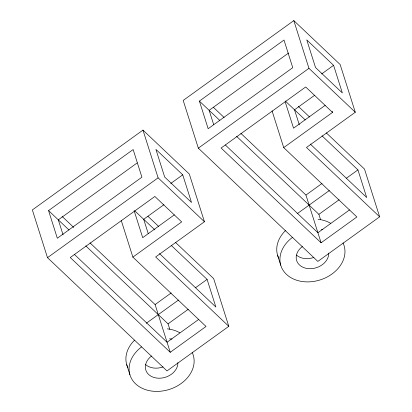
<?xml version="1.0" encoding="UTF-8"?>
<svg xmlns="http://www.w3.org/2000/svg" width="412" height="412" viewBox="0 0 412 412"><rect width="100%" height="100%" fill="white"/><g stroke="black" fill="none" stroke-linecap="round" stroke-linejoin="round"><path stroke-width="0.62" d="M379.648 216.815L306.487 147.47L355.288 112.249L340.147 64.519L293.813 20.6L183.196 100.43L198.337 148.16L317.832 261.424L379.648 216.815L364.507 169.085L326.294 132.865M228.804 326.319L155.643 256.975L204.445 221.754L189.304 174.024L142.969 130.104L32.352 209.935L47.493 257.665L166.989 370.929L228.804 326.319L213.663 278.589L175.45 242.369M199.398 101.089L283.986 40.041L292.752 67.671L208.163 128.719L199.398 101.089L219.848 120.474M48.554 210.594L133.143 149.546L141.908 177.181L57.319 238.224L48.554 210.594L69.005 229.978M288.549 53.03L209.152 110.334L213.725 124.748M137.191 162.91L58.308 219.838L63.072 234.855M198.337 148.16L308.954 68.33L293.813 20.6M47.493 257.665L158.11 177.835L142.969 130.104M321.607 73.964L333.581 65.323L306.755 39.892L315.52 67.527L342.346 92.952L333.581 65.323M170.764 183.469L182.737 174.827L155.911 149.402L164.676 177.031L191.503 202.462L182.737 174.827M314.763 95.187L294.534 109.788L299.297 124.805M163.919 204.697L143.69 219.292L148.263 233.712M325.181 105.338L293.545 128.173L285.161 101.743M174.338 214.848L142.701 237.678L134.127 210.645M332.52 112.394L305.694 86.968L221.105 148.016L321.092 242.786L356.88 216.959L283.719 147.614L332.52 112.394L332.144 111.214M132.875 257.119L181.677 221.898L154.85 196.472L70.261 257.521L170.249 352.291L206.036 326.464L132.875 257.119L121.231 220.405M321.092 242.786L305.951 195.056L322.029 183.453M170.249 352.291L155.108 304.566L171.186 292.958M297.165 213.746L329.363 190.509M346.487 178.154L357.935 169.888L322.04 135.857M146.322 323.25L178.525 300.013M195.643 287.658L207.097 279.393L171.196 245.367M320.608 219.761L318.893 214.353L339.117 199.753M169.765 329.265L168.05 323.858L188.279 309.257M349.541 209.904L317.904 232.739L225.359 145.019M198.697 319.413L167.061 342.243L74.515 254.523M308.954 68.33L355.288 112.249M298.334 106.363L309.52 116.967M285.243 100.981L305.256 119.949M310.293 144.051L366.706 197.518L357.935 169.888M213.406 107.336L224.102 117.477M240.845 133.344L305.951 195.056M236.591 136.341L318.893 214.353M158.11 177.835L204.445 221.754M147.96 216.31L158.677 226.471M134.863 210.929L154.881 229.901M159.449 253.555L215.862 307.028L207.097 279.393M62.099 216.403L73.722 227.424M90.001 242.853L155.108 304.566M85.748 245.846L168.05 323.858M272.069 110.9L283.719 147.614M277.554 255.146L280.742 265.194M126.716 364.651L129.904 374.699M127.875 367.648A33.145 25.575 -17.6 0 1 134.595 340.137M167.334 328.848A33.145 25.575 -17.6 0 1 179.802 332.762M163.039 366.927A16.573 12.787 -17.6 0 1 145.621 364.584M192.157 352.389A33.145 25.575 -17.6 0 1 175.919 386.714A33.145 25.575 -17.6 0 1 134.055 382.228A33.145 25.575 -17.6 0 1 141.537 346.961M169.533 338.803A33.145 25.575 -17.6 0 1 171.984 339.081M177.86 362.596A16.573 12.787 -17.6 0 1 154.757 377.691A16.573 12.787 -17.6 0 1 151.575 355.999M328.704 253.092A16.573 12.787 -17.6 0 1 305.601 268.186A16.573 12.787 -17.6 0 1 302.413 246.494M313.882 257.423A16.573 12.787 -17.6 0 1 296.465 255.08M278.718 258.144A33.145 25.575 -17.6 0 1 285.434 230.627M318.172 219.344A33.145 25.575 -17.6 0 1 330.645 223.258M342.995 242.879A33.145 25.575 -17.6 0 1 326.757 277.209A33.145 25.575 -17.6 0 1 284.893 272.723A33.145 25.575 -17.6 0 1 292.381 237.456M321.36 229.391A33.145 25.575 -17.6 0 1 322.828 229.577"/></g></svg>
